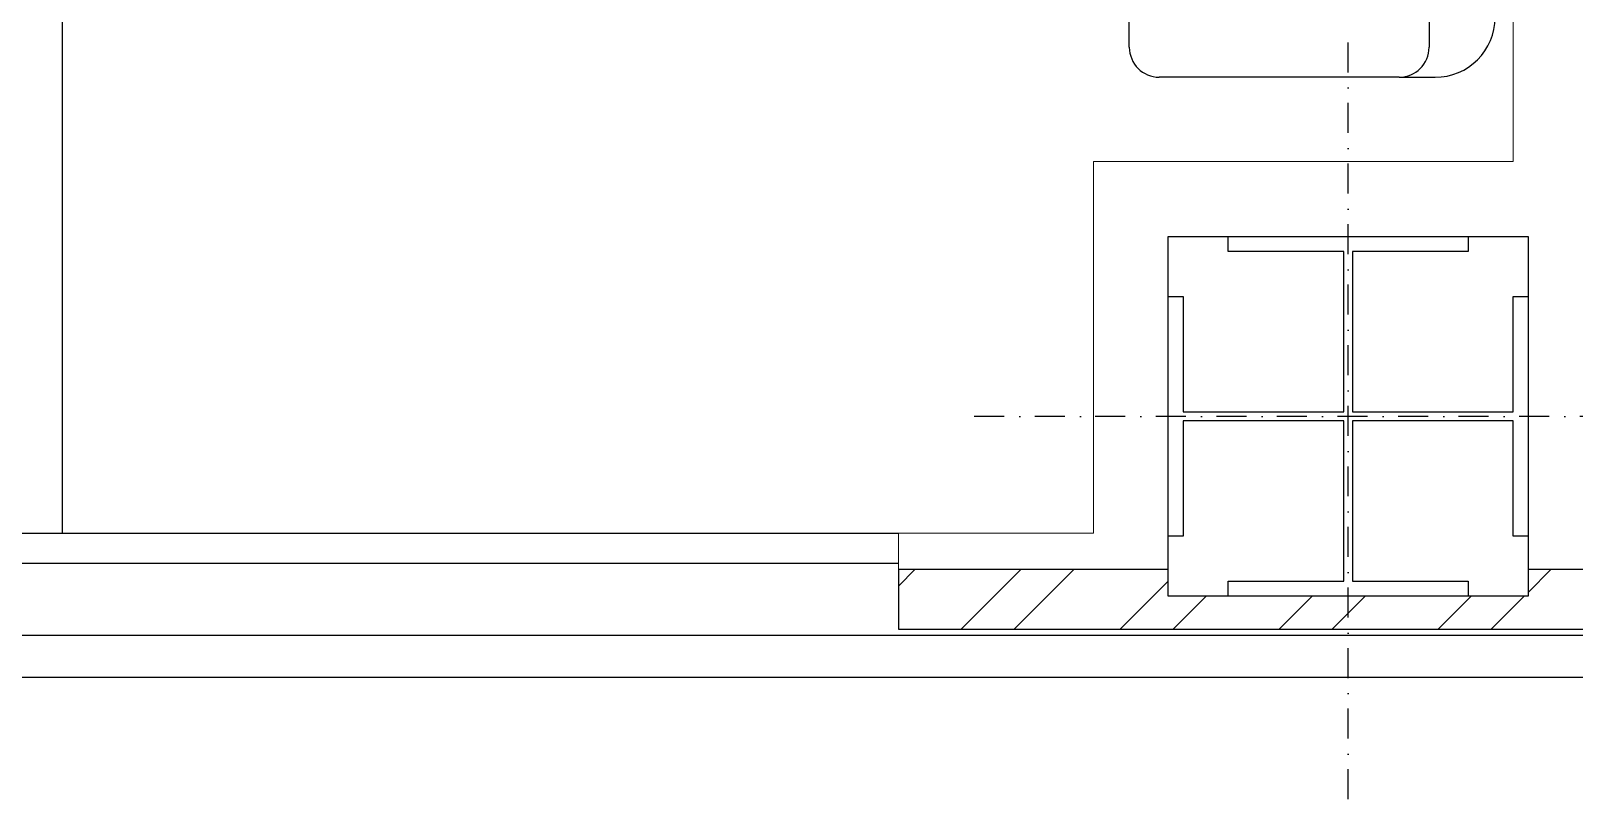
# Model space of a CAD drawing. Header units: inches. Extents: x 567429 to 582707, y 126347 to 133675.
# Drawn here: x 578823.3 to 579080.7, y 128976.5 to 129104.6 of the extents above; entities that cross this region are included whole.
import ezdxf

# ---------------------------------------------------------------- set-up
doc = ezdxf.new("R2010")
doc.units = ezdxf.units.IN
doc.header["$MEASUREMENT"] = 0
doc.linetypes.add('DASHDOT2', pattern=[0.5, 0.25, -0.125, 0, -0.125])
for name, color, linetype in [('hatch lika', 1, 'Continuous'), ('mobl', 11, 'Continuous'), ('SOTOON', 2, 'Continuous'), ('wall kanaf', 4, 'Continuous'), ('wall lika', 1, 'Continuous'), ('win', 1, 'Continuous')]:
    doc.layers.add(name, color=color, linetype=linetype)
doc.linetypes.add('ZIGZAG', pattern='A,0.0001,-0.2,[131,ltypeshp.shx,S=0.2,R=0,X=-0.2,Y=0],-0.4,[131,ltypeshp.shx,S=0.2,R=180,X=0.2,Y=0],-0.2', length=0.8001)

msp = doc.modelspace()

# ---------------------------------------------------------------- linework, layer by layer
at = {"layer": 'hatch lika', "color": 15}
for p, q in [((578967.99, 129012), (578970.77, 129014.79)), ((578978.45, 129004.79), (578988.45, 129014.79)), ((578987.29, 129004.79), (578997.29, 129014.79)), ((579072.99, 129010.93), (579076.84, 129014.79)), ((579004.97, 129004.79), (579012.99, 129012.81)), ((579013.81, 129004.79), (579019.31, 129010.29)), ((579031.48, 129004.79), (579036.99, 129010.29)), ((579042.99, 129007.45), (579045.82, 129010.29)), ((579058, 129004.79), (579063.5, 129010.29)), ((579066.84, 129004.79), (579072.34, 129010.29)), ((579040.32, 129004.79), (579042.99, 129007.45))]:
    msp.add_line(p, q, dxfattribs=at)
at = {"layer": 'mobl', "color": 15, "linetype": 'ZIGZAG', "ltscale": 20}
msp.add_line((578828.49, 129188.29), (578828.49, 129020.79), dxfattribs=at)
at = {"layer": 'mobl', "color": 15}
for p, q in [((579006.49, 129101.85), (579006.49, 129141.85)), ((579056.49, 129141.85), (579056.49, 129101.85)), ((579051.49, 129096.85), (579011.49, 129096.85)), ((579051.49, 129096.85), (579057.49, 129096.85))]:
    msp.add_line(p, q, dxfattribs=at)
for centre, radius, start, end in [((579057.49, 129106.85), 10, 270, 0), ((579011.49, 129101.85), 5, 180, 270), ((579051.49, 129101.85), 5, 270, 0)]:
    msp.add_arc(centre, radius, start, end, dxfattribs=at)
at = {"layer": 'SOTOON', "color": 15, "linetype": 'DASHDOT2', "ltscale": 20}
for p, q in [((579042.99, 128976.46), (579042.99, 129104.12)), ((579042.99, 128976.46), (579042.99, 129104.12)), ((579042.99, 128976.46), (579042.99, 129104.12)), ((579106.82, 129040.29), (578979.16, 129040.29)), ((579106.82, 129040.29), (578979.16, 129040.29)), ((579106.82, 129040.29), (578979.16, 129040.29))]:
    msp.add_line(p, q, dxfattribs=at)
at = {"layer": 'SOTOON', "color": 15}
for p, q in [((579012.99, 129070.29), (579072.99, 129070.29)), ((579012.99, 129010.29), (579012.99, 129070.29)), ((579012.99, 129070.29), (579072.99, 129070.29)), ((579012.99, 129010.29), (579012.99, 129070.29)), ((579012.99, 129070.29), (579072.99, 129070.29)), ((579012.99, 129010.29), (579012.99, 129070.29)), ((579022.99, 129070.29), (579062.99, 129070.29)), ((579022.99, 129067.79), (579022.99, 129070.29)), ((579022.99, 129067.79), (579022.99, 129070.29)), ((579022.99, 129070.29), (579062.99, 129070.29)), ((579022.99, 129070.29), (579062.99, 129070.29)), ((579022.99, 129067.79), (579022.99, 129070.29)), ((579062.99, 129070.29), (579062.99, 129067.79)), ((579062.99, 129070.29), (579062.99, 129067.79)), ((579062.99, 129070.29), (579062.99, 129067.79)), ((579072.99, 129070.29), (579072.99, 129010.29)), ((579072.99, 129070.29), (579072.99, 129010.29)), ((579072.99, 129070.29), (579072.99, 129010.29)), ((579042.24, 129067.79), (579022.99, 129067.79)), ((579042.24, 129067.79), (579022.99, 129067.79)), ((579042.24, 129067.79), (579022.99, 129067.79)), ((579042.24, 129041.04), (579042.24, 129067.79)), ((579042.24, 129041.04), (579042.24, 129067.79)), ((579042.24, 129041.04), (579042.24, 129067.79)), ((579062.99, 129067.79), (579043.74, 129067.79)), ((579043.74, 129067.79), (579043.74, 129041.04)), ((579062.99, 129067.79), (579043.74, 129067.79)), ((579043.74, 129067.79), (579043.74, 129041.04)), ((579062.99, 129067.79), (579043.74, 129067.79)), ((579043.74, 129067.79), (579043.74, 129041.04)), ((579012.99, 129020.29), (579012.99, 129060.29)), ((579012.99, 129060.29), (579015.49, 129060.29)), ((579012.99, 129020.29), (579012.99, 129060.29)), ((579012.99, 129060.29), (579015.49, 129060.29)), ((579012.99, 129020.29), (579012.99, 129060.29)), ((579012.99, 129060.29), (579015.49, 129060.29)), ((579015.49, 129060.29), (579015.49, 129041.04)), ((579015.49, 129060.29), (579015.49, 129041.04)), ((579015.49, 129060.29), (579015.49, 129041.04)), ((579070.49, 129041.04), (579070.49, 129060.29)), ((579070.49, 129060.29), (579072.99, 129060.29)), ((579070.49, 129041.04), (579070.49, 129060.29)), ((579070.49, 129060.29), (579072.99, 129060.29)), ((579070.49, 129041.04), (579070.49, 129060.29)), ((579070.49, 129060.29), (579072.99, 129060.29)), ((579072.99, 129060.29), (579072.99, 129020.29)), ((579072.99, 129060.29), (579072.99, 129020.29)), ((579072.99, 129060.29), (579072.99, 129020.29)), ((579015.49, 129041.04), (579042.24, 129041.04)), ((579015.49, 129041.04), (579042.24, 129041.04)), ((579015.49, 129041.04), (579042.24, 129041.04)), ((579042.24, 129039.54), (579015.49, 129039.54)), ((579015.49, 129039.54), (579015.49, 129020.29)), ((579042.24, 129039.54), (579015.49, 129039.54)), ((579015.49, 129039.54), (579015.49, 129020.29)), ((579042.24, 129039.54), (579015.49, 129039.54)), ((579015.49, 129039.54), (579015.49, 129020.29)), ((579042.24, 129012.79), (579042.24, 129039.54)), ((579042.24, 129012.79), (579042.24, 129039.54)), ((579042.24, 129012.79), (579042.24, 129039.54)), ((579043.74, 129041.04), (579070.49, 129041.04)), ((579043.74, 129041.04), (579070.49, 129041.04)), ((579043.74, 129041.04), (579070.49, 129041.04)), ((579070.49, 129039.54), (579043.74, 129039.54)), ((579043.74, 129039.54), (579043.74, 129012.79)), ((579070.49, 129039.54), (579043.74, 129039.54)), ((579043.74, 129039.54), (579043.74, 129012.79)), ((579070.49, 129039.54), (579043.74, 129039.54)), ((579043.74, 129039.54), (579043.74, 129012.79)), ((579070.49, 129020.29), (579070.49, 129039.54)), ((579070.49, 129020.29), (579070.49, 129039.54)), ((579070.49, 129020.29), (579070.49, 129039.54)), ((579015.49, 129020.29), (579012.99, 129020.29)), ((579015.49, 129020.29), (579012.99, 129020.29)), ((579015.49, 129020.29), (579012.99, 129020.29)), ((579072.99, 129020.29), (579070.49, 129020.29)), ((579072.99, 129020.29), (579070.49, 129020.29)), ((579072.99, 129020.29), (579070.49, 129020.29)), ((579022.99, 129010.29), (579022.99, 129012.79)), ((579022.99, 129012.79), (579042.24, 129012.79)), ((579022.99, 129010.29), (579022.99, 129012.79)), ((579022.99, 129012.79), (579042.24, 129012.79)), ((579022.99, 129010.29), (579022.99, 129012.79)), ((579022.99, 129012.79), (579042.24, 129012.79)), ((579043.74, 129012.79), (579062.99, 129012.79)), ((579043.74, 129012.79), (579062.99, 129012.79)), ((579043.74, 129012.79), (579062.99, 129012.79)), ((579062.99, 129012.79), (579062.99, 129010.29)), ((579062.99, 129012.79), (579062.99, 129010.29)), ((579062.99, 129012.79), (579062.99, 129010.29)), ((579072.99, 129010.29), (579012.99, 129010.29)), ((579072.99, 129010.29), (579012.99, 129010.29)), ((579072.99, 129010.29), (579012.99, 129010.29)), ((579062.99, 129010.29), (579022.99, 129010.29)), ((579062.99, 129010.29), (579022.99, 129010.29)), ((579062.99, 129010.29), (579022.99, 129010.29))]:
    msp.add_line(p, q, dxfattribs=at)
at = {"layer": 'wall kanaf', "color": 15, "lineweight": 20, "ltscale": 0.1}
for p, q in [((579070.49, 129535.29), (579070.49, 129082.79)), ((579070.49, 129082.79), (579000.49, 129082.79)), ((579000.49, 129082.79), (579000.49, 129020.79)), ((578967.99, 129020.79), (578967.99, 129014.79)), ((578967.99, 129020.79), (579000.49, 129020.79))]:
    msp.add_line(p, q, dxfattribs=at)
at = {"layer": 'wall lika', "color": 15}
for p, q in [((578967.99, 129014.79, 0), (579012.99, 129014.79, 0)), ((578967.99, 129014.79, 0), (578967.99, 129004.79, 0)), ((579072.99, 129014.79, 0), (579117.99, 129014.79, 0)), ((578967.99, 129004.79), (579117.99, 129004.79))]:
    msp.add_line(p, q, dxfattribs=at)
at = {"layer": 'win', "color": 15}
for p, q in [((578767.99, 129020.79, 0), (578967.99, 129020.79, 0)), ((578767.99, 129015.79, 0), (578967.99, 129015.79, 0)), ((577717.99, 129003.79, 0), (581067.99, 129003.79, 0)), ((577717.99, 128996.79, 0), (581067.99, 128996.79, 0))]:
    msp.add_line(p, q, dxfattribs=at)

doc.saveas('drawing.dxf')
